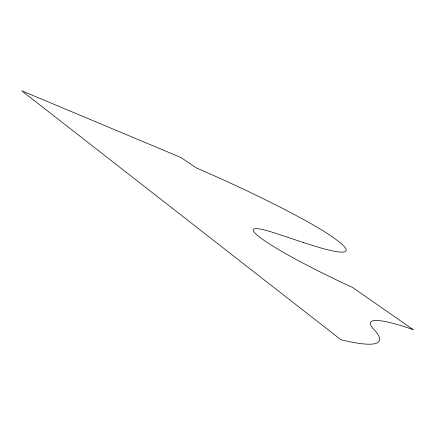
<?xml version="1.0" encoding="UTF-8"?>
<svg xmlns="http://www.w3.org/2000/svg" width="435" height="435" viewBox="0 0 435 435"><rect width="100%" height="100%" fill="white"/><g stroke="black" fill="none" stroke-linecap="round" stroke-linejoin="round"><path stroke-width="0.65" d="M303.587 242.594L277.084 233.758A101.507 10.027 25.3 0 0 262.642 239.359A101.507 10.027 25.3 0 0 352.551 287.421L413.25 329.654A147.503 17.819 26.3 0 0 372.344 327.832A201.361 26.486 24.6 0 1 340.904 339.724L21.75 90.801L180.884 157.47L196.332 167.932A126.335 10.478 24.7 0 1 326.424 232.899A194.641 16.432 24.5 0 1 303.587 242.594"/></g></svg>
